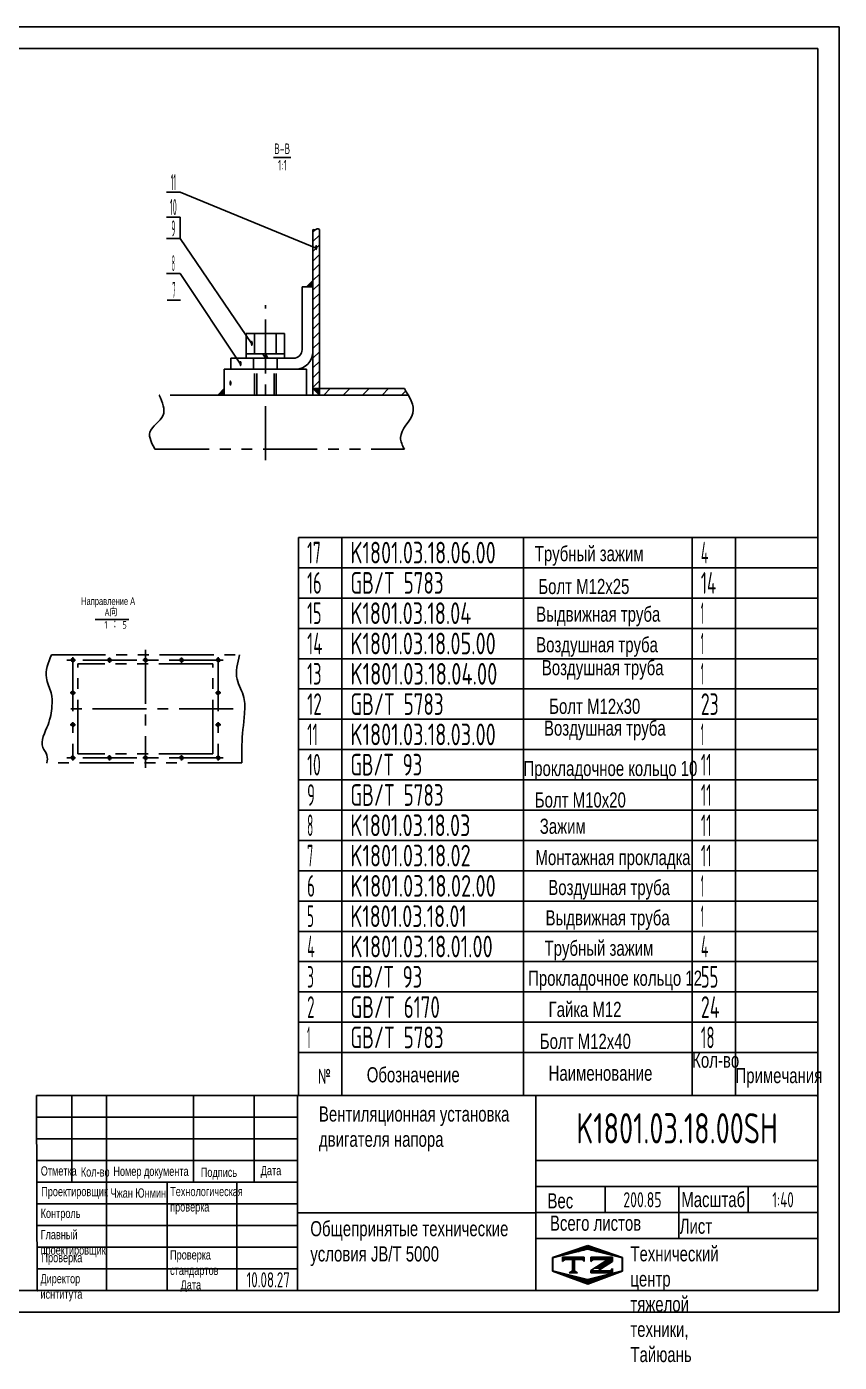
# Model space of a CAD drawing. Header units: millimetres. Extents: x 0 to 16800, y -462 to 11880.
# Drawn here: x 9287 to 16800, y -462 to 11880 of the extents above; entities that cross this region are included whole.
import ezdxf
from ezdxf.enums import TextEntityAlignment as Align

# ---------------------------------------------------------------- set-up
doc = ezdxf.new("R2010")
doc.units = ezdxf.units.MM
doc.header["$LTSCALE"] = 400
for name, pattern in [('F', [0.75, 0.5, -0.25]), ('G', [2, 1.25, -0.25, 0.25, -0.25]), ('K', [2.5, 1.25, -0.25, 0.25, -0.25, 0.25, -0.25])]:
    doc.linetypes.add(name, pattern=pattern)
for name, color, linetype in [('01', 7, 'Continuous'), ('02', 1, 'Continuous'), ('04', 2, 'F'), ('05', 4, 'G'), ('07', 6, 'K'), ('11', 3, 'Continuous'), ('THICK', 7, 'Continuous')]:
    doc.layers.add(name, color=color, linetype=linetype)
doc.styles.get("Standard").update_dxf_attribs({"font": 'isocp', "width": 0.707, "bigfont": 'intecad.shx'})

# ---------------------------------------------------------------- blocks, each defined once
blk = doc.blocks.new('*U150')
at = {"layer": '01'}
for points in [[(415, 292), (25, 292)], [(25, 292), (25, 5)], [(415, 5), (415, 292)], [(25, 5), (415, 5)]]:
    blk.add_lwpolyline(points, dxfattribs=at)
at = {"layer": '02'}
for points in [[(420, 297), (0, 297)], [(0, 297), (0, 0)], [(420, 0), (420, 297)], [(0, 0), (420, 0)]]:
    blk.add_lwpolyline(points, dxfattribs=at)
blk = doc.blocks.new('*U153')
at = {"layer": '01'}
for p, q in [((0, -280), (0, 0)), ((4800, -280), (4800, 0))]:
    blk.add_line(p, q, dxfattribs=at)
at = {"layer": '02'}
for p, q in [((0, 0), (400, 0)), ((400, -280), (400, 0)), ((400, 0), (2080, 0)), ((2080, -280), (2080, 0)), ((2080, 0), (3640, 0)), ((3640, -280), (3640, 0)), ((3640, 0), (4040, 0)), ((4040, -280), (4040, 0)), ((4040, 0), (4800, 0))]:
    blk.add_line(p, q, dxfattribs=at)
blk = doc.blocks.new('*U154')
at = {"layer": '01'}
for p, q in [((0, -280), (0, 0)), ((4800, -280), (4800, 0))]:
    blk.add_line(p, q, dxfattribs=at)
at = {"layer": '02'}
for p, q in [((0, 0), (400, 0)), ((400, -280), (400, 0)), ((400, 0), (2080, 0)), ((2080, -280), (2080, 0)), ((2080, 0), (3640, 0)), ((3640, -280), (3640, 0)), ((3640, 0), (4040, 0)), ((4040, -280), (4040, 0)), ((4040, 0), (4800, 0))]:
    blk.add_line(p, q, dxfattribs=at)
blk = doc.blocks.new('*U155')
at = {"layer": '01'}
for p, q in [((0, -280), (0, 0)), ((4800, -280), (4800, 0))]:
    blk.add_line(p, q, dxfattribs=at)
at = {"layer": '02'}
for p, q in [((0, 0), (400, 0)), ((400, -280), (400, 0)), ((400, 0), (2080, 0)), ((2080, -280), (2080, 0)), ((2080, 0), (3640, 0)), ((3640, -280), (3640, 0)), ((3640, 0), (4040, 0)), ((4040, -280), (4040, 0)), ((4040, 0), (4800, 0))]:
    blk.add_line(p, q, dxfattribs=at)
blk = doc.blocks.new('*U156')
at = {"layer": '01'}
for p, q in [((0, -280), (0, 0)), ((4800, -280), (4800, 0))]:
    blk.add_line(p, q, dxfattribs=at)
at = {"layer": '02'}
for p, q in [((0, 0), (400, 0)), ((400, -280), (400, 0)), ((400, 0), (2080, 0)), ((2080, -280), (2080, 0)), ((2080, 0), (3640, 0)), ((3640, -280), (3640, 0)), ((3640, 0), (4040, 0)), ((4040, -280), (4040, 0)), ((4040, 0), (4800, 0))]:
    blk.add_line(p, q, dxfattribs=at)
blk = doc.blocks.new('*U157')
at = {"layer": '01'}
for p, q in [((0, -280), (0, 0)), ((4800, -280), (4800, 0))]:
    blk.add_line(p, q, dxfattribs=at)
at = {"layer": '02'}
for p, q in [((0, 0), (400, 0)), ((400, -280), (400, 0)), ((400, 0), (2080, 0)), ((2080, -280), (2080, 0)), ((2080, 0), (3640, 0)), ((3640, -280), (3640, 0)), ((3640, 0), (4040, 0)), ((4040, -280), (4040, 0)), ((4040, 0), (4800, 0))]:
    blk.add_line(p, q, dxfattribs=at)
blk = doc.blocks.new('*U158')
at = {"layer": '01'}
for p, q in [((0, -280), (0, 0)), ((4800, -280), (4800, 0))]:
    blk.add_line(p, q, dxfattribs=at)
at = {"layer": '02'}
for p, q in [((0, 0), (400, 0)), ((400, -280), (400, 0)), ((400, 0), (2080, 0)), ((2080, -280), (2080, 0)), ((2080, 0), (3640, 0)), ((3640, -280), (3640, 0)), ((3640, 0), (4040, 0)), ((4040, -280), (4040, 0)), ((4040, 0), (4800, 0))]:
    blk.add_line(p, q, dxfattribs=at)
blk = doc.blocks.new('*U159')
at = {"layer": '01'}
for p, q in [((0, -280), (0, 0)), ((4800, -280), (4800, 0))]:
    blk.add_line(p, q, dxfattribs=at)
at = {"layer": '02'}
for p, q in [((0, 0), (400, 0)), ((400, -280), (400, 0)), ((400, 0), (2080, 0)), ((2080, -280), (2080, 0)), ((2080, 0), (3640, 0)), ((3640, -280), (3640, 0)), ((3640, 0), (4040, 0)), ((4040, -280), (4040, 0)), ((4040, 0), (4800, 0))]:
    blk.add_line(p, q, dxfattribs=at)
blk = doc.blocks.new('*U160')
at = {"layer": '01'}
for p, q in [((0, -280), (0, 0)), ((4800, -280), (4800, 0))]:
    blk.add_line(p, q, dxfattribs=at)
at = {"layer": '02'}
for p, q in [((0, 0), (400, 0)), ((400, -280), (400, 0)), ((400, 0), (2080, 0)), ((2080, -280), (2080, 0)), ((2080, 0), (3640, 0)), ((3640, -280), (3640, 0)), ((3640, 0), (4040, 0)), ((4040, -280), (4040, 0)), ((4040, 0), (4800, 0))]:
    blk.add_line(p, q, dxfattribs=at)
blk = doc.blocks.new('*U161')
at = {"layer": '01'}
for p, q in [((0, -280), (0, 0)), ((4800, -280), (4800, 0))]:
    blk.add_line(p, q, dxfattribs=at)
at = {"layer": '02'}
for p, q in [((0, 0), (400, 0)), ((400, -280), (400, 0)), ((400, 0), (2080, 0)), ((2080, -280), (2080, 0)), ((2080, 0), (3640, 0)), ((3640, -280), (3640, 0)), ((3640, 0), (4040, 0)), ((4040, -280), (4040, 0)), ((4040, 0), (4800, 0))]:
    blk.add_line(p, q, dxfattribs=at)
blk = doc.blocks.new('*U162')
at = {"layer": '01'}
for p, q in [((0, -280), (0, 0)), ((4800, -280), (4800, 0))]:
    blk.add_line(p, q, dxfattribs=at)
at = {"layer": '02'}
for p, q in [((0, 0), (400, 0)), ((400, -280), (400, 0)), ((400, 0), (2080, 0)), ((2080, -280), (2080, 0)), ((2080, 0), (3640, 0)), ((3640, -280), (3640, 0)), ((3640, 0), (4040, 0)), ((4040, -280), (4040, 0)), ((4040, 0), (4800, 0))]:
    blk.add_line(p, q, dxfattribs=at)
blk = doc.blocks.new('*U163')
at = {"layer": '01'}
for p, q in [((0, -280), (0, 0)), ((4800, -280), (4800, 0))]:
    blk.add_line(p, q, dxfattribs=at)
at = {"layer": '02'}
for p, q in [((0, 0), (400, 0)), ((400, -280), (400, 0)), ((400, 0), (2080, 0)), ((2080, -280), (2080, 0)), ((2080, 0), (3640, 0)), ((3640, -280), (3640, 0)), ((3640, 0), (4040, 0)), ((4040, -280), (4040, 0)), ((4040, 0), (4800, 0))]:
    blk.add_line(p, q, dxfattribs=at)
blk = doc.blocks.new('*U164')
at = {"layer": '01'}
for p, q in [((0, -280), (0, 0)), ((4800, -280), (4800, 0))]:
    blk.add_line(p, q, dxfattribs=at)
at = {"layer": '02'}
for p, q in [((0, 0), (400, 0)), ((400, -280), (400, 0)), ((400, 0), (2080, 0)), ((2080, -280), (2080, 0)), ((2080, 0), (3640, 0)), ((3640, -280), (3640, 0)), ((3640, 0), (4040, 0)), ((4040, -280), (4040, 0)), ((4040, 0), (4800, 0))]:
    blk.add_line(p, q, dxfattribs=at)
blk = doc.blocks.new('*U165')
at = {"layer": '01'}
for p, q in [((0, -280), (0, 0)), ((4800, -280), (4800, 0))]:
    blk.add_line(p, q, dxfattribs=at)
at = {"layer": '02'}
for p, q in [((0, 0), (400, 0)), ((400, -280), (400, 0)), ((400, 0), (2080, 0)), ((2080, -280), (2080, 0)), ((2080, 0), (3640, 0)), ((3640, -280), (3640, 0)), ((3640, 0), (4040, 0)), ((4040, -280), (4040, 0)), ((4040, 0), (4800, 0))]:
    blk.add_line(p, q, dxfattribs=at)
blk = doc.blocks.new('*U166')
at = {"layer": '01'}
for p, q in [((0, -280), (0, 0)), ((4800, -280), (4800, 0))]:
    blk.add_line(p, q, dxfattribs=at)
at = {"layer": '02'}
for p, q in [((0, 0), (400, 0)), ((400, -280), (400, 0)), ((400, 0), (2080, 0)), ((2080, -280), (2080, 0)), ((2080, 0), (3640, 0)), ((3640, -280), (3640, 0)), ((3640, 0), (4040, 0)), ((4040, -280), (4040, 0)), ((4040, 0), (4800, 0))]:
    blk.add_line(p, q, dxfattribs=at)
blk = doc.blocks.new('*U167')
at = {"layer": '01'}
for p, q in [((0, -280), (0, 0)), ((4800, -280), (4800, 0))]:
    blk.add_line(p, q, dxfattribs=at)
at = {"layer": '02'}
for p, q in [((0, 0), (400, 0)), ((400, -280), (400, 0)), ((400, 0), (2080, 0)), ((2080, -280), (2080, 0)), ((2080, 0), (3640, 0)), ((3640, -280), (3640, 0)), ((3640, 0), (4040, 0)), ((4040, -280), (4040, 0)), ((4040, 0), (4800, 0))]:
    blk.add_line(p, q, dxfattribs=at)
blk = doc.blocks.new('*U168')
at = {"layer": '01'}
for p, q in [((0, -280), (0, 0)), ((4800, -280), (4800, 0))]:
    blk.add_line(p, q, dxfattribs=at)
at = {"layer": '02'}
for p, q in [((0, 0), (400, 0)), ((400, -280), (400, 0)), ((400, 0), (2080, 0)), ((2080, -280), (2080, 0)), ((2080, 0), (3640, 0)), ((3640, -280), (3640, 0)), ((3640, 0), (4040, 0)), ((4040, -280), (4040, 0)), ((4040, 0), (4800, 0))]:
    blk.add_line(p, q, dxfattribs=at)
blk = doc.blocks.new('*U169')
at = {"layer": '01'}
for p, q in [((0, -280), (0, 0)), ((0, 0), (400, 0)), ((400, 0), (2080, 0)), ((2080, 0), (3640, 0)), ((3640, 0), (4040, 0)), ((4040, 0), (4800, 0)), ((4800, -280), (4800, 0))]:
    blk.add_line(p, q, dxfattribs=at)
at = {"layer": '02'}
for p, q in [((400, -280), (400, 0)), ((2080, -280), (2080, 0)), ((3640, -280), (3640, 0)), ((4040, -280), (4040, 0))]:
    blk.add_line(p, q, dxfattribs=at)
blk = doc.blocks.new('*X173')
at = {"color": 0}
for p, q in [((127.06, 7.8), (132.06, 7.8)), ((127.06, 7.5), (132.06, 7.5)), ((127.06, 7.2), (127.32, 7.2)), ((129.23, 6.3), (131.04, 6.3)), ((129.7, 6.6), (131.51, 6.6)), ((130.16, 6.9), (131.98, 6.9)), ((130.62, 7.2), (132.06, 7.2)), ((127.84, 5.4), (129.64, 5.4)), ((128.3, 5.7), (130.1, 5.7)), ((128.77, 6), (130.57, 6))]:
    blk.add_line(p, q, dxfattribs=at)
blk = doc.blocks.new('*X174')
at = {"color": 0}
for p, q in [((127.06, 4.8), (132.06, 4.8)), ((127.06, 4.5), (132.06, 4.5)), ((131.84, 5.1), (132.06, 5.1))]:
    blk.add_line(p, q, dxfattribs=at)
blk = doc.blocks.new('*X172')
at = {"color": 0}
for p, q in [((122.34, 4.5), (123.72, 4.5)), ((122.82, 4.8), (123.24, 4.8))]:
    blk.add_line(p, q, dxfattribs=at)
blk = doc.blocks.new('*X171')
at = {"color": 0}
for p, q in [((120.53, 7.8), (125.53, 7.8)), ((120.53, 7.5), (125.53, 7.5)), ((120.53, 7.2), (120.79, 7.2)), ((125.27, 7.2), (125.53, 7.2))]:
    blk.add_line(p, q, dxfattribs=at)
blk = doc.blocks.new('*X170')
at = {"color": 0}
for p, q in [((122.38, 9.3), (124.32, 9.3)), ((123.24, 9.6), (125.52, 9.6)), ((124.1, 9.9), (128.52, 9.9)), ((124.97, 10.2), (127.67, 10.2)), ((125.83, 10.5), (126.82, 10.5)), ((127.02, 9.6), (129.37, 9.6)), ((128.22, 9.3), (130.22, 9.3)), ((118.22, 7.8), (118.32, 7.8)), ((118.22, 7.5), (118.27, 7.5)), ((118.22, 7.2), (118.27, 7.2)), ((118.22, 6.9), (118.27, 6.9)), ((118.22, 6.6), (118.27, 6.6)), ((118.22, 6.3), (118.27, 6.3)), ((118.94, 8.1), (119.52, 8.1)), ((119.8, 8.4), (120.72, 8.4)), ((120.66, 8.7), (121.92, 8.7)), ((121.52, 9), (123.12, 9)), ((129.42, 9), (131.07, 9)), ((130.62, 8.7), (131.92, 8.7)), ((131.82, 8.4), (132.77, 8.4)), ((133.02, 8.1), (133.62, 8.1)), ((134.22, 7.8), (134.32, 7.8)), ((134.27, 7.5), (134.32, 7.5)), ((134.27, 7.2), (134.32, 7.2)), ((134.27, 6.9), (134.32, 6.9)), ((134.27, 6.6), (134.32, 6.6)), ((134.27, 6.3), (134.32, 6.3)), ((118.22, 6), (118.27, 6)), ((118.22, 5.7), (118.27, 5.7)), ((118.22, 5.4), (118.27, 5.4)), ((118.22, 5.1), (118.27, 5.1)), ((118.22, 4.8), (118.27, 4.8)), ((118.79, 4.5), (119.42, 4.5)), ((119.61, 4.2), (120.62, 4.2)), ((120.43, 3.9), (121.82, 3.9)), ((121.26, 3.6), (123.02, 3.6)), ((122.08, 3.3), (124.22, 3.3)), ((128.32, 3.3), (130.51, 3.3)), ((129.52, 3.6), (131.32, 3.6)), ((130.72, 3.9), (132.14, 3.9)), ((131.92, 4.2), (132.95, 4.2)), ((133.12, 4.5), (133.76, 4.5)), ((134.27, 6), (134.32, 6)), ((134.27, 5.7), (134.32, 5.7)), ((134.27, 5.4), (134.32, 5.4)), ((134.27, 5.1), (134.32, 5.1)), ((134.27, 4.8), (134.32, 4.8)), ((122.91, 3), (125.42, 3)), ((123.73, 2.7), (128.89, 2.7)), ((124.55, 2.4), (128.07, 2.4)), ((125.38, 2.1), (127.26, 2.1)), ((126.2, 1.8), (126.45, 1.8)), ((127.12, 3), (129.7, 3))]:
    blk.add_line(p, q, dxfattribs=at)

msp = doc.modelspace()

# ---------------------------------------------------------------- hatches: boundary and pattern name
at = {"layer": '02', "linetype": 'Continuous'}
h = msp.add_hatch(dxfattribs=at)
h.set_pattern_fill('ANSI31', color=1, scale=20, style=0)
h.set_pattern_definition([(45, (-2650.596, 4110.036), (-44.90128, 44.90128), [])])
edge = h.paths.add_edge_path()
edge.add_spline(control_points=[(11993.7893, 10007.317), (11986.2256, 10010.6425), (11970.3035, 10017.6429), (11951.6368, 9997.5024), (11938.7154, 10004.6081), (11933.7893, 10007.317)], knot_values=[0, 0, 0, 0, 5.706769704, 12.0130221465, 15.8983318414, 15.8983318414, 15.8983318414, 15.8983318414], degree=3, periodic=0)
edge.add_line((11933.7893, 10007.317), (11933.7893, 8535.8882))
edge.add_line((11933.7893, 8535.8882), (11993.7893, 8535.8882))
edge.add_line((11993.7893, 8535.8882), (11993.7893, 10007.317))
for points in [[(11873.7893, 9475.8882), (11933.7893, 9475.8882), (11933.7893, 9535.8882)], [(11053.7893, 8475.8882), (11113.7893, 8475.8882), (11113.7893, 8535.8882)], [(11933.7893, 8535.8882), (11993.7893, 8535.8882), (11993.7893, 8475.8882)]]:
    msp.add_hatch(color=1, dxfattribs=at).paths.add_polyline_path(points)
h = msp.add_hatch(dxfattribs=at)
h.set_pattern_fill('ANSI31', color=1, scale=40, style=0)
h.set_pattern_definition([(45, (-16947.78, -30.95), (-89.80256, 89.80256), [])])
edge = h.paths.add_edge_path()
edge.add_line((11993.7893, 8535.8882), (11993.7893, 8475.8882))
edge.add_line((11993.7893, 8475.8882), (12815.521, 8475.8882))
edge.add_spline(control_points=[(12815.521, 8475.8882), (12804.0578, 8495.8361), (12791.4152, 8515.8621), (12778.7727, 8535.8882)], knot_values=[0, 0, 0, 0, 15.6098147008, 15.6098147008, 15.6098147008, 15.6098147008], degree=3, periodic=0)
edge.add_line((12778.7727, 8535.8882), (11993.7893, 8535.8882))

# ---------------------------------------------------------------- linework, layer by layer
for p, q in [((11833.7893, 9475.8882), (11833.7893, 8895.8882)), ((11933.7893, 9475.8882), (11833.7893, 9475.8882)), ((11173.7893, 8815.8882), (11753.7893, 8815.8882)), ((11173.7893, 8715.8882), (11173.7893, 8815.8882)), ((11113.7893, 8475.8882), (11113.7893, 8715.8882)), ((11113.7893, 8715.8882), (11873.7893, 8715.8882)), ((11773.7893, 8715.8882), (11173.7893, 8715.8882)), ((11873.7893, 8715.8882), (11873.7893, 8475.8882)), ((11933.7893, 8535.8882), (12778.7727, 8535.8882)), ((11113.7893, 8475.8882), (12815.521, 8475.8882))]:
    msp.add_line(p, q)
for centre, radius in [((11753.7893, 8895.8882), 80), ((11773.7893, 8875.8882), 160)]:
    msp.add_arc(centre, radius, 270, 0)
at = {"layer": '01'}
for p, q in [((11728.5723, 10670.7682), (11568.5723, 10670.7682)), ((11933.7893, 9535.8882), (11873.7893, 9475.8882)), ((11933.7893, 9535.8882), (11933.7893, 9475.8882)), ((11317.8893, 9045.8882), (11317.8893, 8815.8882)), ((11493.7893, 9045.8882), (11317.8893, 9045.8882)), ((11393.7893, 9045.8882), (11393.7893, 8855.8882)), ((11493.7893, 9045.8882), (11669.6893, 9045.8882)), ((11593.7893, 9045.8882), (11593.7893, 8855.8882)), ((11669.6893, 9045.8882), (11669.6893, 8815.8882)), ((11317.8893, 8855.8882), (11493.7893, 8855.8882)), ((11493.7893, 8815.8882), (11470.7829, 8855.8882)), ((11669.6893, 8855.8882), (11493.7893, 8855.8882)), ((11516.7957, 8815.8882), (11493.7893, 8855.8882)), ((11113.7893, 8535.8882), (11053.7893, 8475.8882)), ((11113.7893, 8535.8882), (11113.7893, 8475.8882)), ((11933.7893, 8535.8882), (11993.7893, 8475.8882)), ((9919.4104, 6403.0122), (10232.8074, 6403.0122)), ((11800, 2400), (16600, 2400)), ((11800, 2400), (11800, 2003.7617)), ((12200, 2400), (12200, 2003.7617)), ((13880, 2400), (13880, 2003.7617)), ((15440, 2400), (15440, 2003.7617)), ((15840, 2400), (15840, 2003.7617))]:
    msp.add_line(p, q, dxfattribs=at)
at = {"layer": '01', "color": 7, "linetype": 'Continuous'}
for p, q in [((11933.7893, 10007.317), (11933.7893, 8475.8882)), ((11993.7893, 10007.317), (11993.7893, 8475.8882))]:
    msp.add_line(p, q, dxfattribs=at)
at = {"layer": '01'}
for centre in [(9713.0324, 6026.8584), (10052.0324, 6026.8584), (10385.0324, 6026.8584), (10718.0324, 6026.8584), (11057.0324, 6026.8584), (9713.0324, 5723.8584), (11057.0324, 5723.8584), (9713.0324, 5429.8584), (11057.0324, 5429.8584), (9713.0324, 5123.8584), (10052.0324, 5123.8584), (10385.0324, 5123.8584), (10718.0324, 5123.8584), (11057.0324, 5123.8584)]:
    msp.add_circle(centre, 12, dxfattribs=at)
for p in [(16600, 2000), (16600, 1995.554), (16600, 1994.8357)]:
    msp.add_point(p, dxfattribs=at)
at = {"layer": '02'}
for p, q in [((10705.1567, 10349.6181), (10581.1567, 10349.6181)), ((11963.7893, 9833.9679), (10705.1567, 10349.6181)), ((10705.1567, 9921.3219), (10705.1567, 10119.3118)), ((10705.1567, 9921.3219), (10581.1567, 9921.3219)), ((11368.3515, 8948.8526), (10705.1567, 9921.3219)), ((10705.1567, 9600.1946), (10581.1567, 9600.1946)), ((11264.4807, 8761.7799), (10705.1567, 9600.1946)), ((10710.4037, 9352.92), (10586.4037, 9352.92))]:
    msp.add_line(p, q, dxfattribs=at)
for centre, start, end in [((9713.0324, 6026.8584), 260, 170), ((10052.0324, 6026.8584), 260, 170), ((10385.0324, 6026.8584), 260, 170), ((10718.0324, 6026.8584), 260, 170), ((11057.0324, 6026.8584), 260, 170), ((9713.0324, 5723.8584), 260, 170), ((11057.0324, 5723.8584), 10, 280), ((9713.0324, 5429.8584), 260, 170), ((11057.0324, 5429.8584), 10, 280), ((9713.0324, 5123.8584), 260, 170), ((10052.0324, 5123.8584), 260, 170), ((10385.0324, 5123.8584), 260, 170), ((10718.0324, 5123.8584), 260, 170), ((11057.0324, 5123.8584), 260, 170)]:
    msp.add_arc(centre, 15, start, end, dxfattribs=at)
at = {"layer": '02', "color": 1, "linetype": 'Continuous'}
for points in [[(11933.7893, 10007.317), (11948.4286, 10002.0994), (11971.5082, 10012.2794), (11993.7893, 10007.317)], [(12778.7727, 8535.8882), (12857.7872, 8310.1936), (12743.8071, 8082.4805), (12778.7727, 7975.8882)], [(10513.1361, 8475.8882), (10548.0254, 8288.8455), (10426.9217, 8132.2927), (10473.2575, 7975.8882)]]:
    msp.add_spline(points, degree=3, dxfattribs=at)
at = {"layer": '02'}
for points in [[(9515.9897, 6074.8584), (9469.2011, 5862.2909), (9513.3903, 5723.8584), (9521.1884, 5602.5218), (9484.7973, 5429.8584), (9438.0086, 5218.0636), (9474.3998, 5147.926), (9474.3998, 5075.8584)], [(11256.0302, 6074.8584), (11232.6358, 5849.0502), (11295.0207, 5680.2003), (11300.2194, 5532.1319), (11276.8251, 5241.1906), (11276.8251, 5075.8584)]]:
    msp.add_spline(points, degree=3, dxfattribs=at)
at = {"layer": '04', "color": 2, "linetype": 'F'}
for p, q in [((11383.7893, 8815.8882), (11383.7893, 8715.8882)), ((11603.7893, 8815.8882), (11603.7893, 8715.8882)), ((11393.7893, 8475.8882), (11393.7893, 8715.8882)), ((11413.7893, 8475.8882), (11413.7893, 8715.8882)), ((11573.7893, 8475.8882), (11573.7893, 8715.8882)), ((11593.7893, 8475.8882), (11593.7893, 8715.8882))]:
    msp.add_line(p, q, dxfattribs=at)
at = {"layer": '05', "color": 4, "linetype": 'G'}
for p, q in [((11493.7893, 7874.5477), (11493.7893, 9307.7372)), ((9713.0324, 6053.8584), (9713.0324, 5099.8584)), ((10385.0324, 6122.6788), (10385.0324, 5032.1578)), ((11057.0324, 6053.8584), (11057.0324, 5099.8584)), ((11105.211, 6026.8584), (9659.6326, 6026.8584)), ((11105.211, 5123.8584), (9659.6326, 5123.8584))]:
    msp.add_line(p, q, dxfattribs=at)
at = {"layer": '05'}
for p, q in [((11493.7893, 9066.9218), (11493.7893, 8834.8545)), ((9713.0324, 6053.8584), (9713.0324, 6005.8584)), ((10052.0324, 6050.8584), (10052.0324, 6002.8584)), ((10385.0324, 6050.8584), (10385.0324, 6002.8584)), ((10718.0324, 6050.8584), (10718.0324, 6002.8584)), ((11057.0324, 6053.8584), (11057.0324, 6005.8584)), ((9737.0324, 6026.8584), (9689.0324, 6026.8584)), ((10076.0324, 6026.8584), (10028.0324, 6026.8584)), ((10409.0324, 6026.8584), (10361.0324, 6026.8584)), ((10742.0324, 6026.8584), (10694.0324, 6026.8584)), ((11081.0324, 6026.8584), (11033.0324, 6026.8584)), ((9737.0324, 5723.8584), (9689.0324, 5723.8584)), ((9713.0324, 5747.8584), (9713.0324, 5699.8584)), ((11033.0324, 5723.8584), (11081.0324, 5723.8584)), ((11057.0324, 5747.8584), (11057.0324, 5699.8584)), ((11196.3369, 5575.3584), (9627.3409, 5575.3584)), ((9713.0324, 5453.8584), (9713.0324, 5405.8584)), ((11057.0324, 5453.8584), (11057.0324, 5405.8584)), ((9737.0324, 5429.8584), (9689.0324, 5429.8584)), ((11033.0324, 5429.8584), (11081.0324, 5429.8584)), ((9737.0324, 5123.8584), (9689.0324, 5123.8584)), ((9713.0324, 5147.8584), (9713.0324, 5099.8584)), ((10076.0324, 5123.8584), (10028.0324, 5123.8584)), ((10052.0324, 5147.8584), (10052.0324, 5099.8584)), ((10409.0324, 5123.8584), (10361.0324, 5123.8584)), ((10385.0324, 5147.8584), (10385.0324, 5099.8584)), ((10742.0324, 5123.8584), (10694.0324, 5123.8584)), ((10718.0324, 5147.8584), (10718.0324, 5099.8584)), ((11081.0324, 5123.8584), (11033.0324, 5123.8584)), ((11057.0324, 5147.8584), (11057.0324, 5099.8584))]:
    msp.add_line(p, q, dxfattribs=at)
at = {"layer": '07', "color": 6, "linetype": 'K'}
for p, q in [((11113.7893, 8475.8882), (10513.1361, 8475.8882)), ((10473.2575, 7975.8882), (12778.7727, 7975.8882)), ((9515.9897, 6074.8584), (11256.0302, 6074.8584)), ((11009.0324, 5990.8584), (9761.0324, 5990.8584)), ((9761.0324, 5159.8584), (9761.0324, 5990.8584)), ((11009.0324, 5159.8584), (11009.0324, 5990.8584)), ((11276.8251, 5075.8584), (9474.3998, 5075.8584)), ((11009.0324, 5159.8584), (9761.0324, 5159.8584))]:
    msp.add_line(p, q, dxfattribs=at)
at = {"layer": '11'}
msp.add_line((10705.1567, 10119.3118), (10581.1567, 10119.3118), dxfattribs=at)
at = {"layer": 'THICK'}
for p, q in [((9379.4813, 2003.7617), (9384.953, 200)), ((9379.4813, 2003.7617), (16600, 2003.7617)), ((9705.518, 2002.8918), (9705.518, 2003.7617)), ((9705.6218, 1202.0899), (9705.6218, 2003.7617)), ((10026.2905, 200), (10026.2905, 2003.7617)), ((10827.9624, 1202.0899), (10827.9624, 2003.7617)), ((11389.1327, 1202.0899), (11389.1327, 2003.7617)), ((11789.9687, 200), (11789.9687, 2003.7617)), ((13994.5664, 200), (13994.5664, 2003.7617)), ((16600, 200), (16600, 2003.7617)), ((9384.953, 1402.5078), (11789.9687, 1402.5078)), ((13994.5664, 1402.5078), (16600, 1402.5078)), ((9384.953, 1202.0899), (11789.9687, 1202.0899)), ((10587.4608, 200), (10587.4608, 1202.0899)), ((11228.7984, 200), (11228.7984, 1202.0899)), ((13994.5664, 1162.0063), (16600, 1162.0063)), ((14635.9039, 921.5047), (14635.9039, 1162.0063)), ((15317.325, 681.0031), (15317.325, 1162.0063)), ((15958.6625, 921.5047), (15958.6625, 1162.0063)), ((11789.9687, 918.0301), (13994.5664, 918.0301)), ((13994.5664, 921.5047), (16600, 921.5047)), ((13994.5664, 681.0031), (16600, 681.0031)), ((9384.953, 200), (16600, 200))]:
    msp.add_line(p, q, dxfattribs=at)
at = {"layer": 'THICK', "color": 3}
for p, q in [((9384.953, 1803.3438), (11789.9687, 1803.3438)), ((9384.953, 1602.9258), (11789.9687, 1602.9258)), ((9384.953, 1001.6719), (11789.9687, 1001.6719)), ((9384.953, 801.2539), (11789.9687, 801.2539)), ((14148.9714, 504.8793), (14473.8506, 618.0345)), ((14473.8506, 618.0345), (14794.5106, 504.8793)), ((9384.953, 600.8359), (11789.9687, 600.8359)), ((14148.9714, 378.8655), (14148.9714, 504.8793)), ((14151.081, 502.331), (14471.7498, 582.4981)), ((14151.081, 382.0802), (14151.081, 502.331)), ((14241.6292, 468.5327), (14241.6292, 508.6163)), ((14241.6292, 508.6163), (14442.0472, 508.6163)), ((14442.0472, 508.6163), (14442.0472, 468.5327)), ((14471.7498, 582.4981), (14792.4185, 502.331)), ((14503.418, 508.6163), (14503.418, 468.5327)), ((14503.418, 508.6163), (14703.836, 508.6163)), ((14703.836, 508.6163), (14703.836, 468.5327)), ((14792.4185, 502.331), (14792.4185, 382.0802)), ((14794.5106, 504.8793), (14794.5106, 378.8655)), ((9384.953, 400.418), (11789.9687, 400.418)), ((14473.8506, 260.5669), (14148.9714, 378.8655)), ((14471.7498, 301.913), (14151.081, 382.0802)), ((14261.671, 488.5745), (14241.6292, 468.5327)), ((14422.0054, 488.5745), (14261.671, 488.5745)), ((14341.8355, 387.9871), (14303.0055, 363.5558)), ((14333.0674, 488.7659), (14333.0674, 378.8254)), ((14341.8355, 488.7659), (14341.8355, 378.8254)), ((14341.8355, 387.9871), (14380.6654, 363.5558)), ((14351.8561, 488.7659), (14351.8561, 378.8254)), ((14442.0472, 468.5327), (14422.0054, 488.5745)), ((14792.4185, 382.0802), (14471.7498, 301.913)), ((14794.5106, 378.8655), (14473.8506, 260.5669)), ((14503.418, 468.5327), (14523.4598, 488.5745)), ((14661.2429, 488.5745), (14503.418, 386.4601)), ((14503.418, 386.4601), (14503.418, 363.5558)), ((14523.4598, 488.5745), (14661.2429, 488.5745)), ((14601.1538, 403.2024), (14570.5213, 383.5976)), ((14683.7887, 383.5976), (14570.5213, 383.5976)), ((14703.8305, 468.9155), (14601.1538, 403.2024)), ((14703.8305, 403.6394), (14683.7887, 383.5976)), ((14703.8305, 363.5558), (14703.8305, 403.6394)), ((14303.0055, 363.5558), (14341.8355, 363.5558)), ((14380.6654, 363.5558), (14341.8355, 363.5558)), ((14503.418, 363.5558), (14703.8305, 363.5558))]:
    msp.add_line(p, q, dxfattribs=at)
for p in [(9384.953, 400.418), (9384.953, 200)]:
    msp.add_point(p, dxfattribs=at)

# ---------------------------------------------------------------- block references
at = {"layer": '01', "xscale": 40, "yscale": 40, "zscale": 40}
msp.add_blockref('*U150', (0, 0), dxfattribs=at)
at = {"layer": '01'}
for name, p in [('*U169', (11800, 7160)), ('*U168', (11800, 6880)), ('*U167', (11800, 6600)), ('*U166', (11800, 6320)), ('*U165', (11800, 6040)), ('*U164', (11800, 5760)), ('*U163', (11800, 5480)), ('*U162', (11800, 5200)), ('*U161', (11800, 4920)), ('*U160', (11800, 4640)), ('*U159', (11800, 4360)), ('*U158', (11800, 4080)), ('*U157', (11800, 3800)), ('*U156', (11800, 3520)), ('*U155', (11800, 3240)), ('*U154', (11800, 2960)), ('*U153', (11800, 2680))]:
    msp.add_blockref(name, p, dxfattribs=at)
at = {"layer": 'THICK', "color": 3, "xscale": 40.08359440031018, "yscale": 40.08359440030927, "zscale": 40.08359440030925}
for name in ['*X170', '*X171', '*X173', '*X172', '*X174']:
    msp.add_blockref(name, (9410.3041, 190.2066), dxfattribs=at)

# ---------------------------------------------------------------- texts
at = {"layer": '01', "attachment_point": 1}
for s, insert, char_height in [('{\\fArial|b0|i0|c204|p34;\\C3;Трубный зажим}', (13984.4775, 7080.4753), 140), ('{\\fArial|b0|i0|c204|p34;\\C3;Болт М12х25}', (14017.5559, 6777.4406), 140), ('{\\fArial|b0|i0|c204|p34;Направление А}', (9791.0973, 6606.3315), 70), ('{\\fArial|b0|i0|c204|p34;\\C3;Выдвижная труба}', (13997.8376, 6521.3244), 140), ('{\\fArial|b0|i0|c204|p34;\\C3;Воздушная труба}', (13997.8376, 6238.9398), 140), ('{\\fArial|b0|i0|c204|p34;\\C3;Воздушная труба}', (14050.1896, 6027.096), 140), ('{\\fArial|b0|i0|c204|p34;\\C3;Болт М12х30}', (14117.9467, 5669.8957), 140), ('{\\fArial|b0|i0|c204|p34;\\C3;Воздушная труба}', (14069.8829, 5468.3929), 140), ('{\\fArial|b0|i0|c204|p34;\\C3;Прокладочное кольцо 10}', (13880, 5095.7663), 140), ('{\\fArial|b0|i0|c204|p34;\\C3;Болт М10х20}', (13984.8917, 4804.448), 140), ('{\\fArial|b0|i0|c204|p34;\\C3;Зажим}', (14030.901, 4561.4659), 140), ('{\\fArial|b0|i0|c204|p34;\\C3;Монтажная прокладка}', (13991.4645, 4272.5143), 140), ('{\\fArial|b0|i0|c204|p34;\\C3;Воздушная труба}', (14109.5439, 3995.3153), 140), ('{\\fArial|b0|i0|c204|p34;\\C3;Выдвижная труба}', (14084.4169, 3715.5231), 140), ('{\\fArial|b0|i0|c204|p34;\\C3;Трубный зажим}', (14074.7038, 3434.2012), 140), ('{\\fArial|b0|i0|c204|p34;\\C3;Прокладочное кольцо 12}', (13922.9611, 3157.0605), 140), ('{\\fArial|b0|i0|c204|p34;\\C3;Гайка М12}', (14112.423, 2868.8764), 140), ('{\\fArial|b0|i0|c204|p34;\\C3;Болт М12х40}', (14031.3041, 2574.1532), 140), ('{\\fArial|b0|i0|c204|p34;Кол-во}', (15440, 2400), 140), ('{\\Fisocp,intecad|c204;№}', (11981.2096, 2249.9577), 140), ('{\\fArial|b0|i0|c204|p34;Обозначение}', (12431.0505, 2264.6939), 140), ('{\\fArial|b0|i0|c204|p34;Наименование}', (14112.423, 2279.43), 140), ('{\\fArial|b0|i0|c204|p34;Примечания}', (15840, 2257.6126), 140), ('{\\fArial|b0|i0|c204|p34;\\C3;Вентиляционная установка\\Pдвигателя напора}', (11989.1709, 1902.3282), 140), ('{\\fArial|b0|i0|c204|p34;Отметка}', (9417.6854, 1349.1057), 85.468369), ('{\\fArial|b0|i0|c204|p34;Кол-во}', (9788.3349, 1339.274), 85.468369), ('{\\fArial|b0|i0|c204|p34;Номер документа}', (10088.566, 1345.8505), 85.468369), ('{\\fArial|b0|i0|c204|p34;Подпись}', (10897.0032, 1335.9967), 85.468369), ('{\\fArial|b0|i0|c204|p34;Дата}', (11451.3374, 1352.383), 85.468369), ('{\\fArial|b0|i0|c204|p34;Проектировщик}', (9421.4465, 1158.1942), 85.468369), ('{\\fArial|b0|i0|c204|p34;\\C3;Чжан Юнмин}', (10062.3389, 1145.0631), 85.468369), ('{\\fArial|b0|i0|c204|p34;Технологическая\\Pпроверка}', (10613.7184, 1158.8368), 85.468369), ('{\\fArial|b0|i0|c204|p34;Вес}', (14102.1754, 1100.1342), 140), ('{\\fArial|b0|i0|c204|p34;Контроль}', (9416.5375, 956.8765), 85.468369), ('{\\fArial|b0|i0|c204|p34;Главный\\Pпроектировщик}', (9415.7807, 760.1564), 85.468369), ('{\\fArial|b0|i0|c204|p34;Общепринятые технические\\Pусловия \\fArial|b0|i0|c0|p34;JB/T 5000}', (11909.627, 842.7761), 140), ('{\\fArial|b0|i0|c204|p34;Проверка}', (9424.1335, 547.5936), 85.468369), ('{\\fArial|b0|i0|c204|p34;Проверка\\Pстандартов}', (10612.8999, 572.9869), 85.468369), ('{\\fArial|b0|i0|c204|p34;Директор\\Pиснтитута}', (9414.466, 353.4052), 85.468369), ('{\\fArial|b0|i0|c204|p34;Дата}', (10710.0061, 296.2786), 85.468369)]:
    msp.add_mtext(s, dxfattribs=dict(at, insert=insert, char_height=char_height))
for s, insert, char_height, width in [('A向\\P1 ： 5', (10005.5936, 6503.6529), 70, 1040.577), ('{\\fArial|b0|i0|c204|p34;Технический центр\\Pтяжелой техники, Тайюань}', (14868.963, 610.1587), 139.598336, 6.560167)]:
    msp.add_mtext(s, dxfattribs=dict(at, insert=insert, char_height=char_height, width=width))
at = {"layer": '02', "width": 0.605172}
for p, p2 in [((11951.7893, 9813.9679), (11975.7893, 9813.9679)), ((11356.3515, 8928.8526), (11380.3515, 8928.8526)), ((11252.4807, 8741.7799), (11276.4807, 8741.7799)), ((11159.1129, 8561.6539), (11183.1129, 8561.6539))]:
    msp.add_text('●', height=40, dxfattribs=at).set_placement(p, p2, align=Align.FIT)
at = {"layer": '05', "char_height": 139.654198, "attachment_point": 1}
for s, insert in [('{\\fArial|b0|i0|c204|p34;\\C0;Масштаб}', (15339.3647, 1111.5739)), ('{\\fArial|b0|i0|c204|p34;\\C0;Всего листов}', (14125.4683, 893.2747)), ('{\\fArial|b0|i0|c204|p34;\\C0;Лист}', (15324.5314, 864.9148))]:
    msp.add_mtext(s, dxfattribs=dict(at, insert=insert))
at = {"layer": '11', "width": 0.707}
for s, p in [('B-B', (11574.9416, 10673.6348)), ('1:1', (11610.866, 10521.6841))]:
    msp.add_text(s, height=98, dxfattribs=at).set_placement(p, align=Align.BOTTOM_LEFT)
at = {"layer": '11'}
for s, height, width, p, p2 in [('11', 148.49242, 0.388157, (10618.6604, 10369.6181), (10667.653, 10369.6181)), ('10', 148.49242, 0.40405, (10611.6339, 10139.3118), (10674.6795, 10139.3118)), ('9', 148.4924, 0.386352, (10625.3262, 9941.3219), (10660.9873, 9941.3219)), ('8', 148.4924, 0.342788, (10629.1588, 9620.1946), (10657.1546, 9620.1946)), ('7', 148.4924, 0.342788, (10634.4058, 9372.92), (10662.4016, 9372.92)), ('17', 200, 0.606, (11880, 6920), (12007.26, 6920)), ('K1801.03.18.06.00', 200, 0.696017, (12280, 6920), (13624.1183, 6920)), ('4', 200, 0.543846, (15520, 6920), (15590.7, 6920)), ('16', 200, 0.610556, (11880, 6640), (12014.2743, 6640)), ('GB/T 5783', 200, 0.695784, (12280, 6640), (13141.5782, 6640)), ('14', 200, 0.614783, (15520, 6640), (15661.4, 6640)), ('15', 200, 0.609833, (11880, 6360), (12013.117, 6360)), ('K1801.03.18.04', 200, 0.693834, (12280, 6360), (13397.767, 6360)), ('1', 200, 0.404, (15520, 6360), (15548.28, 6360)), ('14', 200, 0.614783, (11880, 6080), (12021.4, 6080)), ('K1801.03.18.05.00', 200, 0.696017, (12280, 6080), (13624.1183, 6080)), ('1', 200, 0.404, (15520, 6080), (15548.28, 6080)), ('13', 200, 0.609833, (11880, 5800), (12013.117, 5800)), ('K1801.03.18.04.00', 200, 0.69613, (12280, 5800), (13638.2583, 5800)), ('1', 200, 0.404, (15520, 5800), (15548.28, 5800)), ('12', 200, 0.611465, (11880, 5520), (12015.7524, 5520)), ('GB/T 5783', 200, 0.695784, (12280, 5520), (13141.5782, 5520)), ('23', 200, 0.638783, (15520, 5520), (15684.9876, 5520)), ('11', 200, 0.582235, (11880, 5240), (11978.98, 5240)), ('K1801.03.18.03.00', 200, 0.696017, (12280, 5240), (13624.1183, 5240)), ('1', 200, 0.404, (15520, 5240), (15548.28, 5240)), ('10', 200, 0.606076, (11880, 4960), (12007.3713, 4960)), ('GB/T 93', 200, 0.692517, (12280, 4960), (12944.1123, 4960)), ('11', 200, 0.582235, (15520, 4960), (15618.98, 4960)), ('9', 200, 0.579528, (11880, 4680), (11952.0462, 4680)), ('GB/T 5783', 200, 0.695784, (12280, 4680), (13141.5782, 4680)), ('11', 200, 0.582235, (15520, 4680), (15618.98, 4680)), ('8', 200, 0.514182, (11880, 4400), (11936.56, 4400)), ('K1801.03.18.03', 200, 0.693738, (12280, 4400), (13389.484, 4400)), ('11', 200, 0.582235, (15520, 4400), (15618.98, 4400)), ('7', 200, 0.514182, (11880, 4120), (11936.56, 4120)), ('K1801.03.18.02', 200, 0.693769, (12280, 4120), (13392.1194, 4120)), ('11', 200, 0.582235, (15520, 4120), (15618.98, 4120)), ('6', 200, 0.600695, (11880, 3840), (11952.0361, 3840)), ('K1801.03.18.02.00', 200, 0.696017, (12280, 3840), (13624.1183, 3840)), ('1', 200, 0.404, (15520, 3840), (15548.28, 3840)), ('5', 200, 0.527686, (11880, 3560), (11942.417, 3560)), ('K1801.03.18.01', 200, 0.693325, (12280, 3560), (13355.347, 3560)), ('1', 200, 0.404, (15520, 3560), (15548.28, 3560)), ('4', 200, 0.543846, (11880, 3280), (11950.7, 3280)), ('K1801.03.18.01.00', 200, 0.695785, (12280, 3280), (13595.8383, 3280)), ('4', 200, 0.543846, (15520, 3280), (15590.7, 3280)), ('3', 200, 0.527686, (11880, 3000), (11942.417, 3000)), ('GB/T 93', 200, 0.692517, (12280, 3000), (12944.1123, 3000)), ('55', 200, 0.624881, (15520, 3000), (15681.397, 3000)), ('2', 200, 0.562593, (11880, 2720), (11948.643, 2720)), ('GB/T 6170', 200, 0.69533, (12280, 2720), (13107.5526, 2720)), ('24', 200, 0.641743, (15520, 2720), (15693.2707, 2720)), ('1', 200, 0.404, (11880, 2440), (11908.28, 2440)), ('GB/T 5783', 200, 0.695784, (12280, 2440), (13141.5782, 2440)), ('18', 200, 0.606, (15520, 2440), (15647.26, 2440)), ('K1801.03.18.00SH', 280, 0.695901, (14369.0931, 1560), (16230.9069, 1560)), ('200.85', 140, 0.683135, (14803.4783, 970), (15156.5217, 970)), ('1:40', 140, 0.657692, (16180.981, 970), (16379.019, 970)), ('10.08.27', 140, 0.642055, (11320, 230), (11720, 230))]:
    msp.add_text(s, height=height, dxfattribs=dict(at, width=width)).set_placement(p, p2, align=Align.FIT)

doc.saveas('drawing.dxf')
